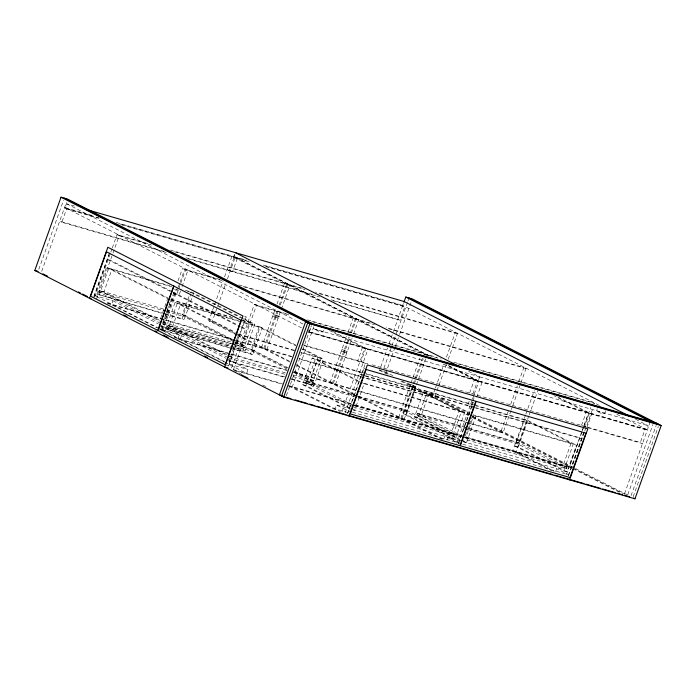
<?xml version="1.0" encoding="UTF-8"?>
<svg xmlns="http://www.w3.org/2000/svg" width="696" height="696" viewBox="0 0 696 696"><rect width="100%" height="100%" fill="white"/><g stroke="black" fill="none" stroke-linecap="round" stroke-linejoin="round"><path stroke-width="0.52" stroke-dasharray="3.48 2.61" d="M38.802 269.369L63.571 200.187M41.708 271.336L66.477 202.144M301.594 327.894L65.207 207.652L66.599 203.763L77.004 206.782M166.179 252.5L61.787 222.268L66.564 208.948L64.432 207.86L98.876 217.839M93.908 296.27L109.655 252.291M93.873 297.166L109.046 254.788M94.708 297.079L110.473 253.066M110.838 252.039L111.934 248.968M112.3 247.95L117.067 234.639L150.466 244.313M161.315 313.174L96.979 294.077L106.514 267.438L169.763 285.751M230.837 343.572L160.332 323.153L98.841 291.876L99.363 290.432L165.718 309.65M96.466 299.21L112.595 254.144M112.969 253.126L119.199 235.726L117.067 234.639M99.11 295.156L108.646 268.517L171.895 286.83M159.027 320.073L103.852 291.998L111.917 269.465L170.007 299.01M224.495 361.642L94.23 295.382L112.909 300.794L111.525 304.674L156.87 327.746M160.689 318.15L167.701 298.558L106.514 267.438M162.907 322.039L170.972 299.506M160.419 330.017L175.079 289.066M178.011 280.88L182.404 268.595L220.127 279.514M161.411 330.33L176.227 288.962M161.655 330.461L176.471 289.084M162.542 331.096L177.941 288.1M178.306 287.083L179.768 282.985M180.142 281.958L184.536 269.674L222.25 280.601M178.359 289.98L176.897 294.069L173.626 293.12M178.724 288.962L185.675 269.543L187.807 270.622L180.856 290.041M229.924 348.078L165.587 328.973L175.122 302.334L238.371 320.656M227.984 357.57L167.458 326.772L167.971 325.337L233.29 344.25M180.49 291.067L179.02 295.156L175.757 294.208M167.719 330.061L177.254 303.421L262.279 328.042L252.735 354.682L230.959 348.374M226.67 354.481L172.46 326.902L180.525 304.37L234.743 331.949M244.653 345.712L241.381 344.764L182.326 314.723L188.99 296.113M187.441 291.337L193.662 293.138L184.127 319.777L181.995 318.698L190.826 294.034M233.821 341.91L183.866 316.497L184.379 315.053L166.753 309.946M178.002 338.5L179.394 334.611L160.706 329.199M180.133 339.578L181.525 335.69L162.838 330.278M236.875 335.133L208.809 320.856L223.103 280.932M224.564 276.851L231.899 256.363L427.701 355.96M429.449 356.013L233.752 256.467L234.448 254.519M428.849 355.63L234.126 256.572L234.822 254.632M234.03 257.45L229.262 270.77L227.131 269.683M289.493 361.18L212.08 321.804L226.009 282.907M227.47 278.818L235.17 257.311M237.301 258.399L232.534 271.718L230.402 270.631M175.122 302.334L238.441 334.541L228.906 361.18L284.89 377.397M228.619 366.044L246.21 316.924L244.279 315.94M231.55 367.932L254.284 304.439L286.648 313.809M241.381 344.764L249.455 322.231L241.703 318.298M254.284 304.439L256.415 305.527L233.325 370.011L282.385 384.227M244.009 318.751L254.849 324.266L245.314 350.906L243.182 349.818L252.718 323.179L242.356 320.177M231.872 343.876L245.357 347.774L245.871 346.33L235.3 340.953M286.761 367.845L250.934 349.627L259.008 327.094L295.791 345.808M252.735 354.682L250.603 353.594L260.147 326.955L242.521 321.856M287.065 368.993L252.474 351.402L252.987 349.957L234.326 344.546M226.774 358.71L248.002 369.515L246.61 373.395L225.382 362.599M261.444 347.635L275.607 308.076M277.034 304.082L284.534 283.142M263.575 348.713L277.382 310.155M279.166 305.17L286.665 284.22M264.715 348.574L278.522 310.016M280.305 305.031L287.805 284.09M266.846 349.662L281.01 310.103M281.367 309.102L289.936 285.169M307.971 332.888L309.076 329.817M286.326 395.772L311.46 325.563M313.809 326.668L292.181 387.063L340.396 411.588M323.823 330.174C323.718 334.193 313.278 330.513 315.801 327.285M349.409 408.421L302.638 384.636L312.182 357.988L365.087 373.317M351.767 406.168L304.996 382.374L305.509 380.93L357.553 395.998M349.818 407.917L305.909 385.575L315.453 358.936L360.31 381.756M313.261 380.616L309.99 379.668L318.063 357.135L301.603 348.766M357.083 396.329L309.511 382.556L317.576 360.023L363.086 373.204M302.934 348.722L323.457 359.162L313.922 385.801L311.791 384.723L321.334 358.083L301.629 352.376M293.225 376.675L313.966 382.678L314.479 381.234L294.869 371.255M330.052 382.53L346.721 335.994M348.148 332.001L353.142 318.037M332.183 383.618L348.844 337.073M350.279 333.088L355.273 319.125M333.323 383.479L349.992 336.942M351.419 332.949L356.413 318.986M335.455 384.557L352.115 338.021M353.551 334.036L358.544 320.073M351.776 409.361L336.168 404.846L334.785 408.726L349.34 412.945M362.512 347.313L357.744 360.632L359.875 361.72M341.919 411.867L364.643 348.4L329.234 330.382M365.783 348.261L361.015 361.581L363.147 362.668M345.181 412.841L367.914 349.349L332.427 331.296M347.295 413.946L365.235 363.86M363.651 369.419L348.122 412.806L350.253 413.894M599.334 405.42L402.671 305.387L403.715 302.473M387.28 374.239L379.546 370.298L387.559 347.913M389.02 343.85L393.031 332.653M393.388 331.635L403.593 303.151M333.193 300.863L400 320.212L404.767 306.892L402.636 305.814L264.854 265.907M383.914 368.193L391.561 346.825M391.926 345.808L407.595 302.055M407.952 301.046L409.048 297.992M392.857 375.64L386.089 372.195L394.832 347.774M395.197 346.756L399.2 335.568M399.565 334.55L411.223 301.986M398.669 417.435L410.683 383.861M411.04 382.861L419.966 357.927M400.792 418.514L412.815 384.94M413.172 383.948L422.455 358.014M451.8 438.497L403.123 413.728L412.658 387.089L461.344 411.858L451.8 438.497L455.071 439.446L464.615 412.806L360.859 382.756M401.931 418.383L413.955 384.801M414.311 383.809L423.238 358.875M406.464 410.17L455.14 434.93L454.627 436.375L405.942 411.606L406.464 410.17L358.057 396.146M358.118 396.633L406.725 410.71L414.79 388.177L364.121 373.5M404.063 419.462L416.086 385.889M416.443 384.888L426.082 357.962M455.071 439.446L406.394 414.677L415.93 388.037L366.122 373.613M460.334 440.342L414.52 417.035L424.055 390.395L474.898 405.115M460.787 437.114L416.878 414.772L417.391 413.328L466.833 427.649M459.786 439.341L417.791 417.983L427.327 391.343L469.33 412.702M466.894 428.136L421.393 414.955L429.458 392.422L472.897 405.002M435.113 388.89L432.181 397.077L362.494 376.893M435.487 387.863L443.909 364.321M446.475 357.152L455.271 332.584L315.401 292.076M446.406 364.382L434.313 398.164L299.089 358.997M448.241 359.258L457.402 333.671L455.271 332.584M443.735 439.211L444.779 436.296L456.95 442.491M447.006 440.159L448.05 437.245L459.282 442.96M453.279 434.391L451.147 433.303L459.212 410.77L363.034 382.922M469.626 393.04L474.394 379.72M469.2 401.253L467.738 405.333L469.87 406.412M472.888 393.988L477.665 380.66M635.596 419.279L648.193 425.682L646.802 429.571L478.256 380.764L479.648 376.875L468.617 371.342M456.663 443.3L472.053 400.313M472.419 399.286L473.889 395.189M474.254 394.171L478.648 381.887L442.847 363.669M472.471 402.201L471.009 406.281L472.427 407.003M472.836 401.183L474.289 397.103M458.168 443.561L472.975 402.192M458.542 443.674L473.35 402.297M476.786 397.164L481.919 382.835L447.85 365.374M463.91 439.82L463.205 441.795L466.468 442.743L476.012 416.104L473.149 414.651M465.32 435.879L472.741 415.155L576.488 445.205L566.953 471.845L563.682 470.896L515.005 446.136L524.54 419.497L573.226 444.257L563.682 470.896M467.947 438.637L465.815 437.549L473.88 415.016L571.094 443.169L563.02 465.702L565.152 466.79M463.214 436.636L466.076 438.097L465.554 439.541L566.509 468.773L567.023 467.329L518.337 442.569L467.869 427.953M508.489 410.483L500.798 431.981L357.727 390.543M510.69 404.341L517.285 385.915M518.755 381.817L523.888 367.488L386.036 327.564M510.986 410.544L502.921 433.06L357.3 390.891M511.351 409.518L512.456 406.447M512.822 405.42L520.521 383.922M520.886 382.904L526.011 368.575L523.888 367.488M525.506 415.086L512.674 450.921L551.911 470.879M525.872 414.068L534.302 390.517M566.509 468.773L517.824 444.013L518.337 442.569M467.93 428.431L518.607 443.108L526.672 420.575L473.933 405.298M528.769 416.034L515.945 451.861L554.225 471.34M529.143 415.016L538.304 389.421M566.953 471.845L518.276 447.076L527.812 420.436L475.933 405.42M555.617 471.61L556.661 468.704L463.058 441.595M581.499 425.439L586.276 412.119M566.387 474.698L581.804 431.624M582.169 430.615L588.398 413.198L553.868 395.632M583.7 426.952L569.406 466.877L354.977 404.776M584.066 425.935L590.66 407.508M589.538 413.067L584.77 426.387L586.189 427.109L593.157 407.569M568.223 475.438L583.039 434.069M568.51 475.777L584.257 431.798M584.362 432.138L571.538 467.964L462.97 436.522M584.727 431.111L585.832 428.04M586.911 427.457L591.67 414.146L557.139 396.581M605.572 410.701C606.355 416.269 594.697 412.241 597.203 408.778M587.172 427.544L642.495 443.57L640.363 442.482L645.131 429.162L306.919 331.218M624.538 493.725L650.403 421.48M627.801 494.665L652.944 424.464M631.072 495.613L656.215 425.404M633.203 496.7L658.338 426.491M315.105 329.225L323.127 332.114M596.507 410.727L604.528 413.615M65.207 207.652L94.334 216.091M116.189 222.416L233.752 256.467M234.126 256.572L246.61 260.191M263.253 265.011L402.671 305.387M119.755 223.886L249.194 261.374M66.564 208.948L99.963 218.622M121.887 224.973L250.282 262.157M265.933 266.69L404.767 306.892M170.303 250.055L304.961 289.058M119.199 235.726L151.554 245.096M174.522 251.743L305.005 289.536M319.621 293.764L457.402 333.671M164.047 251.413L59.665 221.18L61.787 222.268M185.971 257.764L315.401 295.252M331.061 299.785L400 320.212M188.094 258.842L319.621 296.94M238.798 284.925L370.437 323.048M243.13 286.648L374.596 324.719M388.168 328.651L526.011 368.575M307.519 319.856L436.957 357.344M453.662 362.181L592.496 402.392L594.628 403.471L455.793 363.269M256.415 305.527L290.867 315.497M311.738 321.543L441.177 359.032M185.319 290.258L191.539 292.059L243.043 318.255M479.648 376.875L648.193 425.682M309.05 332.296L647.263 430.25L645.131 429.162M244.574 316.454L246.21 316.924M170.816 299.463L230.95 316.871M170.868 299.941L233.082 317.959M242.408 320.665L254.849 324.266M302.151 344.537L367.914 363.582M372.09 364.791L581.908 425.552M582.317 425.674L640.363 442.482M304.282 345.616L366.914 363.756M583.631 426.517L586.084 427.231M208.809 320.856L212.08 321.804M379.546 370.298L382.817 371.246L390.552 375.188M383.635 371.49L386.089 372.195M100.581 291.05L103.852 291.998M182.326 314.723L185.597 315.671M98.841 291.876L165.204 311.095M166.24 311.39L183.866 316.497M238.389 334.063L294.373 350.279M238.441 334.541L294.434 350.758M300.655 352.559L323.457 359.162M96.979 294.077L164.369 313.591M165.404 313.896L181.995 318.698M165.465 314.375L184.127 319.777M409.97 385.854L415.373 387.881M364.33 375.379L359.127 373.874L364.382 375.866M365.365 375.683L474.576 407.308M475.612 407.612L579.62 437.732L581.752 438.819L475.664 408.091M365.417 376.162L474.62 407.795M107.497 303.047L291.763 356.413M299.045 358.518L362.242 376.823M107.367 303.473L162.681 319.49M163.717 319.795L234.448 340.283M235.492 340.579L291.807 356.891M162.925 322.309L233.43 342.728M234.465 343.032L245.871 346.33M169.189 325.954L172.46 326.902M250.934 349.627L254.205 350.575M167.458 326.772L232.777 345.695M233.812 345.99L252.474 351.402M161.272 326.102L243.182 349.818M160.297 326.285L245.314 350.906M165.587 328.973L231.942 348.191M232.977 348.496L250.603 353.594M173.939 337.316L287.352 370.168M293.608 371.977L356.683 390.247M178.15 339.004L287.405 370.646M293.651 372.456L356.726 390.726M229.062 356.23L231.516 356.944M229.463 356.613L285.447 372.83M292.703 374.926L314.479 381.234M228.94 358.057L284.934 374.265M304.996 382.374L357.031 397.442M358.075 397.747L405.942 411.606M416.878 414.772L466.833 429.241M467.869 429.545L517.824 444.013M228.845 360.702L284.838 376.919M291.058 378.72L311.791 384.723M291.111 379.198L313.922 385.801M302.638 384.636L305.909 385.575M403.123 413.728L406.394 414.677M414.52 417.035L417.791 417.983M515.005 446.136L518.276 447.076M229.315 364.104L248.002 369.515M225.208 364.695L228.479 365.644L244.374 321.239L242.452 320.264M233.117 369.489L282.341 383.748M288.405 385.497L353.933 404.48M288.457 385.984L353.986 404.959M355.03 405.263L462.318 436.331M354.969 405.455L451.147 433.303M465.815 437.549L563.02 465.702M354.194 405.69L455.14 434.93M466.076 438.097L567.023 467.329M353.681 407.134L454.627 436.375M352.811 409.666L462.013 441.29M352.959 409.866L354.595 410.344L364.13 383.705L361.267 382.243M351.463 411.936L348.339 411.031L336.168 404.846M352.498 412.241L461.709 443.865M462.744 444.17L568.832 474.889L556.661 468.704M616.769 414.294L646.802 429.571M448.224 365.487L478.256 380.764M527.812 420.436L576.488 445.205M66.599 203.763L302.986 324.014M424.055 390.395L469.878 413.702M407.36 383.017L627.809 495.16M402.157 381.086L468.869 415.025M472.741 416.991L572.33 467.651M573.295 468.138L624.538 494.212M400.818 381.121L468.504 415.555M472.367 417.522L571.955 468.182M572.921 468.669L619.336 492.281M516.476 442.03L518.607 443.108M364.017 368.41L366.148 369.489M260.147 326.955L296.157 345.277M190.399 292.19L240.738 317.802M312.182 357.988L358.953 381.782M419.262 413.876L421.393 414.955M417.391 413.328L462.257 436.148M404.594 409.622L406.725 410.71M172.173 291.668L110.412 260.252L107.141 259.303L171.79 292.19M173.13 292.155L239.711 326.024M240.677 326.52L245.505 328.973L240.303 327.042M172.756 292.685L239.337 326.555M463.606 441.29L466.468 442.743M296.261 364.626L357.231 395.641M358.196 396.128L443.352 439.446M237.771 335.585L290.093 362.198M296.653 365.539L356.857 396.163M357.474 396.476L442.421 439.689M184.379 315.053L234.343 340.466M252.987 349.957L288.092 367.81M294.504 371.786L309.99 379.668M234.787 342.397L245.357 347.774M293.79 372.412L313.966 382.678M307.38 381.469L309.511 382.556M353.933 405.15L356.065 406.238M305.509 380.93L351.332 404.237M288.918 386.115L335.811 409.97M99.363 290.432L159.636 321.091M167.971 325.337L228.245 355.995M112.909 300.794L158.262 323.866M159.227 324.353L225.809 358.223M157.835 328.242L224.416 362.103M233.752 370.228L236.649 371.707M238.885 372.839L241.764 374.309M262.757 384.984L265.655 386.463M310.729 327.955L309.346 331.844L477.882 380.651L479.274 376.771L310.729 327.955M276.503 315.662L273.232 314.723L278.626 316.75L276.503 315.662M276.025 317.002L272.754 316.054L278.148 318.081L276.025 317.002M345.112 350.566L341.84 349.618L347.234 351.654L345.112 350.566M344.633 351.898L341.362 350.949L346.765 352.985L344.633 351.898M413.72 385.471L410.449 384.523L415.851 386.55L413.72 385.471"/><path stroke-width="1.04" d="M403.958 302.134L405.777 297.044L412.319 298.941L661.2 425.543L634.97 498.797L283.681 397.059L34.8 270.457L61.031 197.203L67.573 199.091L312.191 323.527M283.681 397.059L309.911 323.805L61.031 197.203M316.497 325.397L317.089 325.363M86.365 209.496L235.144 252.578L460.273 367.018M235.518 252.683L404.063 301.499L628.819 415.834M656.937 423.377L305.648 321.639L279.418 394.893L282.689 395.841M599.508 407.108L600.865 407.525M659.068 424.456L307.78 322.718L281.549 395.981L290.937 398.695M309.911 323.805L661.2 425.543M34.8 270.457L38.071 271.405M91.202 298.793L89.567 298.323L107.845 247.263L242.939 315.975L224.651 367.036L227.923 367.984M295.043 399.887L307.615 403.523M309.581 404.098L314.905 405.637M316.845 406.203L346.182 414.694M347.991 415.225L377.45 423.751M379.19 424.255L552.876 474.559M554.66 475.072L567.44 478.778M568.475 479.074L584.048 483.59M585.928 484.129L600.657 488.392M602.614 488.957L615.194 492.603M617.204 493.186L622.459 494.708M624.503 495.3L629.723 496.813M318.524 325.737L319.455 326.024M601.857 407.865L602.858 408.23M320.456 326.363L321.456 326.728M409.048 297.992L653.674 422.428M405.777 297.044L650.403 421.48M64.302 198.151L308.92 322.587M633.551 498.075L634.97 498.797M568.154 479.135L569.572 479.857L587.85 428.797L367.366 364.948L349.079 416.008L347.661 415.277M42.874 273.85L47.676 276.295M78.422 291.937L80.344 292.912M82.546 294.034L87.383 296.487M123.714 314.975L127.02 316.654M155.06 330.922L157 331.905M163.273 335.098L168.101 337.551M204.372 356.004L207.66 357.674M241.373 374.831L243.295 375.805M244.018 376.171L247.88 378.137M106.505 251.821L90.602 296.226L157.783 330.4L173.678 285.995L106.505 251.821M173.922 286.117L158.027 330.522L225.208 364.695L241.103 320.29L173.922 286.117M366.148 369.489L350.253 413.894L459.934 445.657L475.829 401.261L366.148 369.489M476.203 401.366L460.308 445.762L569.989 477.534L585.893 433.13L476.203 401.366"/></g></svg>
